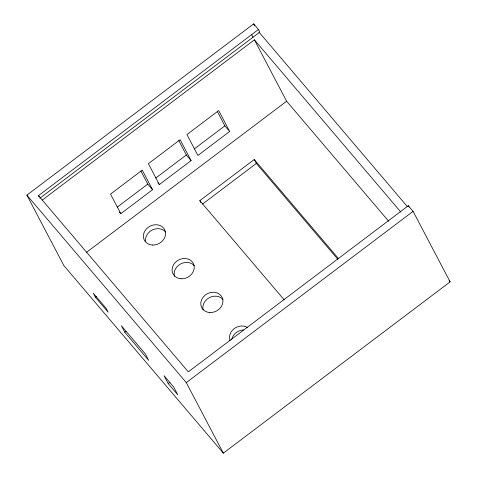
<?xml version="1.0" encoding="UTF-8"?>
<svg xmlns="http://www.w3.org/2000/svg" width="477" height="477" viewBox="0 0 477 477"><rect width="100%" height="100%" fill="white"/><g stroke="black" fill="none" stroke-linecap="round" stroke-linejoin="round"><path stroke-width="0.72" d="M258.451 29.473L38.47 195.624L188.326 371.863L408.306 205.712L413.088 211.341L450.115 281.865L223.331 453.15L63.912 265.659L26.885 195.135L253.669 23.85L258.451 29.473L259.822 32.084L39.841 198.235M42.399 199.952L254.39 39.835L400.877 212.11M117.193 207.179L147.769 184.086L140.912 171.028M155.746 178.058L186.322 154.965L178.78 140.602M194.3 148.937L224.87 125.85L217.333 111.481M120.8 213.69L152.551 189.709L142.265 170.122L110.515 194.103L120.8 213.69L119.363 212.003M159.354 184.569L191.104 160.594L180.133 139.695L148.383 163.677L159.354 184.569L157.917 182.882M229.658 131.473L197.907 155.454L186.936 134.556L218.687 110.575L229.658 131.473L224.87 125.85M86.504 252.363L286.617 101.219L254.39 39.835M200.859 202.594L199.833 200.632L254.259 159.527L338.658 258.784M202.481 204.108L256.316 163.444L254.259 159.527M95.424 297.231L93.367 293.313L106.121 308.309L108.178 312.226L95.424 297.231L96.563 296.372M124.807 332.284L121.379 325.755L145.294 353.874L148.723 360.409L124.807 332.284L125.94 331.426M168.196 383.556L164.082 375.721L173.646 386.972L177.76 394.807L168.196 383.556L169.895 382.274M223.331 453.15L186.304 382.626L413.088 211.341M258.969 32.084L407.489 206.75M449.155 280.732L450.115 281.865M286.617 101.219L388.767 221.358M256.316 163.444L337.823 259.297M186.322 154.965L191.104 160.594M199.833 200.632L284.232 299.896M147.769 184.086L152.551 189.709M26.885 195.135L186.304 382.626M408.306 205.712L408.992 207.024M253.669 23.85L254.706 25.83M251.647 34.612L253.019 37.224M38.47 195.624L39.156 196.929M203.142 309.919A11.424 9.778 -27.7 0 1 209.361 297.654A11.424 9.778 -27.7 0 1 222.997 299.455M231.697 339.594A11.424 9.778 -27.7 0 1 243.389 329.911M230.087 340.661A11.424 9.778 -27.7 0 1 234.189 328.635A11.424 9.778 -27.7 0 1 247.527 327.484M145.545 241.451A11.424 9.778 -27.7 0 1 152.479 229.902A11.424 9.778 -27.7 0 1 165.602 231.959M174.445 276.165A11.424 9.778 -27.7 0 1 180.664 263.906A11.424 9.778 -27.7 0 1 194.3 265.707M209.779 312.524A11.424 9.778 -27.7 0 0 222.342 297.863A11.424 9.778 -27.7 0 0 203.482 296.772A11.424 9.778 -27.7 0 0 209.779 312.524M152.384 245.029A11.424 9.778 -27.7 0 0 164.953 230.367A11.424 9.778 -27.7 0 0 146.087 229.276A11.424 9.778 -27.7 0 0 152.384 245.029M181.081 278.777A11.424 9.778 -27.7 0 0 193.644 264.115A11.424 9.778 -27.7 0 0 174.785 263.024A11.424 9.778 -27.7 0 0 181.081 278.777"/></g></svg>
